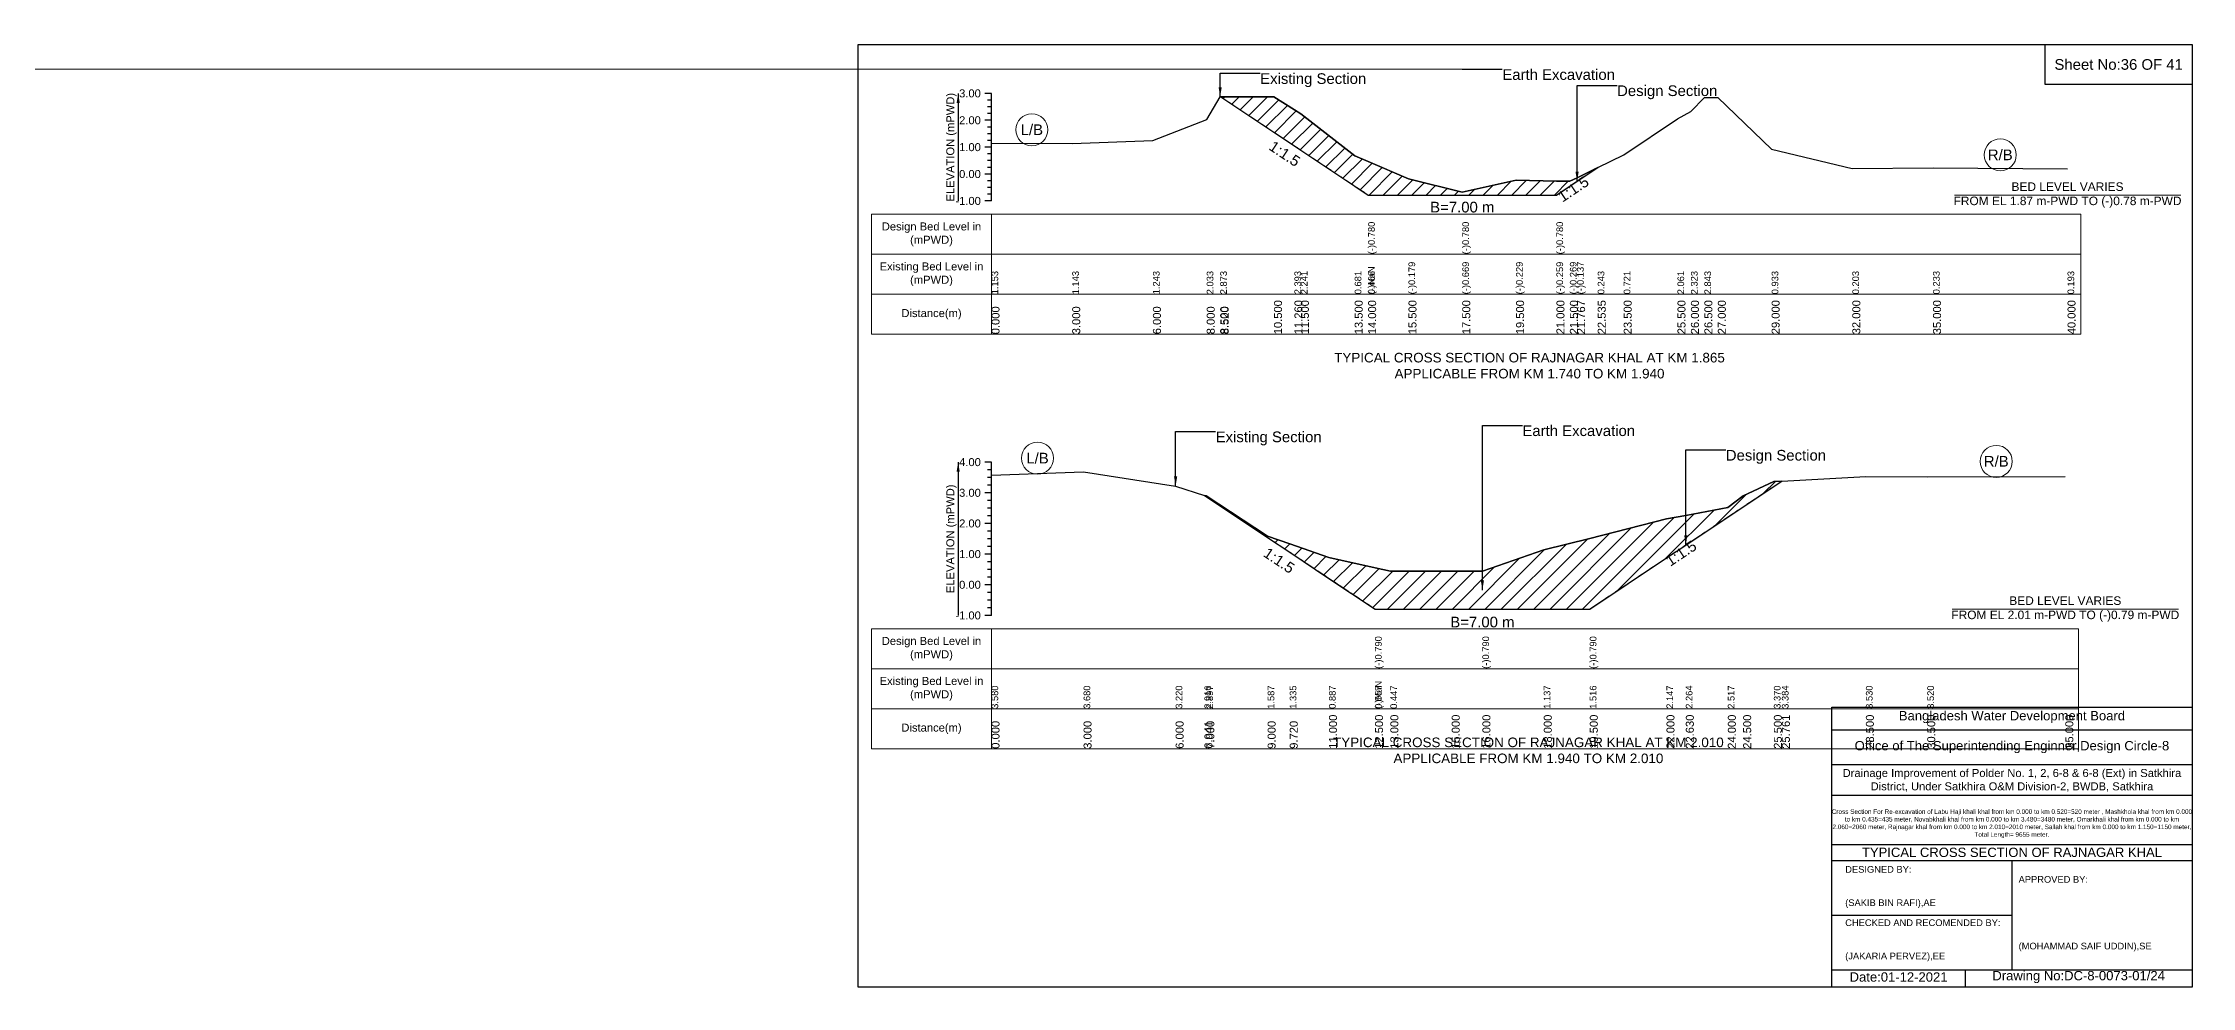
# Model space of a CAD drawing. Header units: inches. Extents: x 0 to 506000, y -4242 to 7.
# Drawn here: x 446333 to 456000, y -4242 to 7 of the extents above; entities that cross this region are included whole.
import ezdxf

# ---------------------------------------------------------------- set-up
doc = ezdxf.new("R2010")
doc.units = ezdxf.units.IN
doc.header["$LTSCALE"] = 7
doc.header["$MEASUREMENT"] = 0
doc.linetypes.add('DASHED', pattern=[0.75, 0.5, -0.25])
for name, color, linetype, lineweight in [('Cross section Data Border', 7, 'Continuous', 9), ('Cross Section Labels', 7, 'Continuous', 9), ('Design_Bed_Level for Xsection', 7, 'DASHED', 25), ('Existing_Bed_Level for Xsection', 7, 'Continuous', 25), ('Long Section Labels', 7, 'Continuous', 9)]:
    doc.layers.add(name, color=color, linetype=linetype, lineweight=lineweight)
doc.styles.get("Standard").update_dxf_attribs({"font": 'arial.ttf'})
doc.dimstyles.get("Standard").update_dxf_attribs({"dimtxt": 0.18, "dimasz": 0.18, "dimexe": 0.18, "dimexo": 0.0625, "dimgap": 0.09, "dimtad": 0, "dimtih": 1, "dimtoh": 1, "dimdec": 4, "dimzin": 0, "dimdsep": 46, "dimtxsty": 'Standard', "dimcen": 0.09, "dimadec": 0, "dimazin": 0, "dimtfac": 1, "dimtdec": 4, "dimtofl": 0, "dimtmove": 0, "dimatfit": 3, "dimfxl": 1, "dimtolj": 1, "dimtzin": 0, "dimarcsym": 0})

msp = doc.modelspace()

# ---------------------------------------------------------------- hatches: boundary and pattern name
at = {"layer": 'Existing_Bed_Level for Xsection'}
h = msp.add_hatch(dxfattribs=at)
h.set_pattern_fill('ANSI31', color=256, scale=363, style=0)
h.paths.add_polyline_path([(451631, -235.4), (451870.5, -395.1), (451962.5, -456.4), (451991.5, -475.8), (452233.5, -637.1), (452294, -677.4), (452475.5, -677.4), (452717.5, -677.4), (452959.5, -677.4), (453141, -677.4), (453201.5, -637.1), (453233.9, -615.5), (453326.7, -553.6), (453233.9, -599.6), (453201.5, -615.6), (453141, -614.4), (452959.5, -610.8), (452717.5, -664), (452475.5, -604.7), (452294, -526.7), (452233.5, -500.6), (451991.5, -311.9), (451962.5, -293.6), (451870.5, -235.4)])
h = msp.add_hatch(dxfattribs=at)
h.set_pattern_fill('ANSI31', color=256, scale=414, style=0)
h.paths.add_polyline_path([(451557.8, -2029.3), (451566, -2034.7), (451842, -2218.7), (451941.4, -2285), (452118, -2402.7), (452325, -2540.7), (452394, -2540.7), (452670, -2540.7), (452808, -2540.7), (453084, -2540.7), (453291, -2540.7), (453636, -2310.7), (453723, -2252.7), (453912, -2126.7), (453981, -2080.7), (454119, -1988.7), (454155, -1964.7), (454119, -1966.6), (453981, -2031.9), (453912, -2084.3), (453723, -2119.3), (453636, -2135.4), (453291, -2222.5), (453084, -2274.8), (452808, -2370), (452670, -2370), (452394, -2370), (452325, -2354.8), (452118, -2309.3), (451941.4, -2247.5), (451842, -2212.7), (451566, -2031.9)])

# ---------------------------------------------------------------- linework, layer by layer
for points in [[(450000, 0), (456000, 0), (456000, -4242), (450000, -4242)], [(455340, 0), (456000, 0), (456000, -180), (455340, -180)]]:
    msp.add_lwpolyline(points, close=True)
for points in [[(454380, -4242), (454380, -2982), (456000, -2982)], [(454380, -3084), (456000, -3084)], [(454380, -3240), (456000, -3240)], [(454380, -3378), (456000, -3378)], [(454380, -3600), (456000, -3600)], [(454380, -3672), (456000, -3672)], [(455190, -3672), (455190, -4164)], [(454380, -3918), (455190, -3918)], [(454380, -4164), (456000, -4164)], [(454980, -4164), (454980, -4242)]]:
    msp.add_lwpolyline(points)
at = {"layer": 'Cross section Data Border'}
for points in [[(450060, -764.1), (455500, -764.1), (455500, -1304.1), (450060, -1304.1)], [(450060, -2629.7), (455490, -2629.7), (455490, -3169.7), (450060, -3169.7)]]:
    msp.add_lwpolyline(points, close=True, dxfattribs=at)
for points in [[(450600, -764.1), (450600, -1304.1)], [(450060, -944.1), (455500, -944.1)], [(450060, -1124.1), (455500, -1124.1)], [(450600, -2629.7), (450600, -3169.7)], [(450060, -2809.7), (455490, -2809.7)], [(450060, -2989.7), (455490, -2989.7)]]:
    msp.add_lwpolyline(points, dxfattribs=at)
at = {"layer": 'Cross Section Labels'}
for points in [[(454931, -677.4), (455949, -677.4)], [(454921, -2540.7), (455939, -2540.7)]]:
    msp.add_lwpolyline(points, dxfattribs=at)
for centre in [(450781.5, -383.6), (455137.5, -496.8), (450807, -1861.7), (455119.5, -1876.2)]:
    msp.add_circle(centre, 72, dxfattribs=at)
at = {"layer": 'Design_Bed_Level for Xsection'}
for points in [[(451631, -235.4), (451962.5, -456.4), (452294, -677.4), (452717.5, -677.4), (453141, -677.4), (453233.9, -615.5), (453326.7, -553.6)], [(451557.8, -2029.3), (451941.4, -2285), (452325, -2540.7), (452808, -2540.7), (453291, -2540.7), (453723, -2252.7), (454155, -1964.7)]]:
    msp.add_lwpolyline(points, dxfattribs=at)
at = {"layer": 'Existing_Bed_Level for Xsection'}
for points in [[(450600, -220.1), (450570, -220.1)], [(450600, -250.3), (450582, -250.3)], [(450600, -280.6), (450582, -280.6)], [(450600, -704.1), (450600, -583.1), (450600, -462.1), (450600, -341.1), (450600, -220.1)], [(450600, -443.5), (450963, -444.7), (451326, -432.6), (451568, -337.1), (451628.5, -235.4), (451631, -235.4), (451870.5, -235.4), (451962.5, -293.6), (451991.5, -311.9), (452233.5, -500.6), (452294, -526.7), (452294, -526.7), (452475.5, -604.7), (452717.5, -664), (452717.5, -664), (452959.5, -610.8), (453141, -614.4), (453141, -614.4), (453201.5, -615.6), (453233.9, -599.6), (453326.7, -553.6), (453443.5, -495.8), (453685.5, -333.7), (453746, -302), (453806.5, -239), (453867, -239), (454109, -470.2), (454472, -558.5), (454835, -554.9), (455440, -559.7)], [(450600, -341.1), (450570, -341.1)], [(450600, -310.8), (450582, -310.8)], [(450600, -371.3), (450582, -371.3)], [(450600, -462.1), (450570, -462.1)], [(450600, -401.6), (450582, -401.6)], [(450600, -431.8), (450582, -431.8)], [(450600, -492.3), (450582, -492.3)], [(450600, -522.6), (450582, -522.6)], [(450600, -552.8), (450582, -552.8)], [(450600, -583.1), (450570, -583.1)], [(450600, -613.3), (450582, -613.3)], [(450600, -643.6), (450582, -643.6)], [(450600, -673.8), (450582, -673.8)], [(450600, -704.1), (450570, -704.1)], [(450600, -1879.7), (450570, -1879.7)], [(450600, -1914.2), (450582, -1914.2)], [(450600, -2569.7), (450600, -2431.7), (450600, -2293.7), (450600, -2155.7), (450600, -2017.7), (450600, -1879.7)], [(450600, -1937.6), (451014, -1923.8), (451428, -1987.3), (451557.8, -2029.3), (451566, -2031.9), (451842, -2212.7), (451941.4, -2247.5), (452118, -2309.3), (452325, -2354.8), (452325, -2354.8), (452394, -2370), (452670, -2370), (452808, -2370), (452808, -2370), (453084, -2274.8), (453291, -2222.5), (453291, -2222.5), (453636, -2135.4), (453723, -2119.3), (453912, -2084.3), (453981, -2031.9), (454119, -1966.6), (454155, -1964.7), (454533, -1944.5), (454809, -1945.9), (455430, -1944.5)], [(450600, -2017.7), (450570, -2017.7)], [(450600, -1948.7), (450582, -1948.7)], [(450600, -1983.2), (450582, -1983.2)], [(450600, -2052.2), (450582, -2052.2)], [(450600, -2086.7), (450582, -2086.7)], [(450600, -2121.2), (450582, -2121.2)], [(450600, -2155.7), (450570, -2155.7)], [(450600, -2190.2), (450582, -2190.2)], [(450600, -2293.7), (450570, -2293.7)], [(450600, -2224.7), (450582, -2224.7)], [(450600, -2259.2), (450582, -2259.2)], [(450600, -2328.2), (450582, -2328.2)], [(450600, -2362.7), (450582, -2362.7)], [(450600, -2397.2), (450582, -2397.2)], [(450600, -2431.7), (450570, -2431.7)], [(450600, -2466.2), (450582, -2466.2)], [(450600, -2500.7), (450582, -2500.7)], [(450600, -2569.7), (450570, -2569.7)], [(450600, -2535.2), (450582, -2535.2)]]:
    msp.add_lwpolyline(points, dxfattribs=at)
for points in [[(451631, -235.4), (451870.5, -395.1), (451962.5, -456.4), (451991.5, -475.8), (452233.5, -637.1), (452294, -677.4), (452294, -677.4), (452475.5, -677.4), (452717.5, -677.4), (452717.5, -677.4), (452959.5, -677.4), (453141, -677.4), (453141, -677.4), (453201.5, -637.1), (453233.9, -615.5), (453326.7, -553.6), (453233.9, -599.6), (453201.5, -615.6), (453141, -614.4), (453141, -614.4), (452959.5, -610.8), (452717.5, -664), (452717.5, -664), (452475.5, -604.7), (452294, -526.7), (452294, -526.7), (452233.5, -500.6), (451991.5, -311.9), (451962.5, -293.6), (451870.5, -235.4)], [(451557.8, -2029.3), (451566, -2034.7), (451842, -2218.7), (451941.4, -2285), (452118, -2402.7), (452325, -2540.7), (452325, -2540.7), (452394, -2540.7), (452670, -2540.7), (452808, -2540.7), (452808, -2540.7), (453084, -2540.7), (453291, -2540.7), (453291, -2540.7), (453636, -2310.7), (453723, -2252.7), (453912, -2126.7), (453981, -2080.7), (454119, -1988.7), (454155, -1964.7), (454119, -1966.6), (453981, -2031.9), (453912, -2084.3), (453723, -2119.3), (453636, -2135.4), (453291, -2222.5), (453291, -2222.5), (453084, -2274.8), (452808, -2370), (452808, -2370), (452670, -2370), (452394, -2370), (452325, -2354.8), (452325, -2354.8), (452118, -2309.3), (451941.4, -2247.5), (451842, -2212.7), (451566, -2031.9)]]:
    msp.add_lwpolyline(points, close=True, dxfattribs=at)

# ---------------------------------------------------------------- texts
at = {"attachment_point": 5}
for s, insert, char_height in [('Sheet No:36 OF 41', (455670, -90), 48), ('Bangladesh Water Development Board', (455190, -3027), 42), ('Office of The Superintending Enginner,Design Circle-8', (455190, -3162), 42)]:
    msp.add_mtext(s, dxfattribs=dict(at, insert=insert, char_height=char_height))
for s, insert, char_height, width, attachment_point in [('Drainage Improvement of Polder No. 1, 2, 6-8 & 6-8 (Ext) in Satkhira District, Under Satkhira O&M Division-2, BWDB, Satkhira', (455190, -3312), 36, 1680, 5), ('Cross Section For Re-excavation of Labu Haji khali khal from km 0.000 to km 0.520=520 meter , Mashkhola khal from km 0.000 to km 0.435=435 meter, Novabkhali khal from km 0.000 to km 3.480=3480 meter, Omarkhali khal from km 0.000 to km 2.060=2060 meter, Rajnagar khal from km 0.000 to km 2.010=2010 meter, Sallah khal from km 0.000 to km 1.150=1150 meter, Total Length= 9655 meter. ', (455190, -3507), 20.5611, 1620, 5), ('TYPICAL CROSS SECTION OF RAJNAGAR KHAL', (455190, -3636), 42, 1680, 5), ('DESIGNED BY:^J^J^J(SAKIB BIN RAFI),AE', (454440, -3792), 30, 840, 4), ('APPROVED BY:^J^J^J^J^J^J(MOHAMMAD SAIF UDDIN),SE', (455220, -3912), 30, 840, 4), ('CHECKED AND RECOMENDED BY:^J^J^J(JAKARIA PERVEZ),EE', (454440, -4032), 30, 840, 4), ('Date:01-12-2021', (454680, -4197), 42, 840, 5), ('Drawing No:DC-8-0073-01/24', (455490, -4197), 42, 1320, 5)]:
    msp.add_mtext(s, dxfattribs=dict(insert=insert, char_height=char_height, width=width, attachment_point=attachment_point))
at = {"layer": 'Cross section Data Border', "char_height": 36, "width": 480, "attachment_point": 5}
for s, insert in [('Design Bed Level in (mPWD)', (450330, -854.1)), ('Existing Bed Level in (mPWD)', (450330, -1034.1)), ('Distance(m)', (450330, -1214.1)), ('Design Bed Level in (mPWD)', (450330, -2719.7)), ('Existing Bed Level in (mPWD)', (450330, -2899.7)), ('Distance(m)', (450330, -3079.7))]:
    msp.add_mtext(s, dxfattribs=dict(at, insert=insert))
at = {"layer": 'Cross Section Labels'}
for s, insert, char_height, attachment_point in [('Existing Section', (451808.5, -129.3), 48, 1), ('Earth Excavation', (452897.5, -111.2), 48, 1), ('Design Section', (453413.9, -183.8), 48, 1), ('L/B', (450781.5, -383.6), 48, 5), ('R/B', (455137.5, -496.8), 48, 5), ('BED LEVEL VARIES ^JFROM EL 1.87 m-PWD TO (-)0.78 m-PWD', (455440, -677.4), 38.4, 5), ('B=7.00 m', (452717.5, -707.7), 48, 2), ('TYPICAL CROSS SECTION OF RAJNAGAR KHAL AT KM 1.865^JAPPLICABLE FROM KM 1.740 TO KM 1.940', (453020, -1445.5), 43.2, 5), ('Existing Section', (451608, -1741.7), 48, 1), ('Earth Excavation', (452988, -1714.1), 48, 1), ('L/B', (450807, -1861.7), 48, 5), ('Design Section', (453903, -1824.5), 48, 1), ('R/B', (455119.5, -1876.2), 48, 5), ('BED LEVEL VARIES ^JFROM EL 2.01 m-PWD TO (-)0.79 m-PWD', (455430, -2540.7), 38.4, 5), ('B=7.00 m', (452808, -2575.2), 48, 2), ('TYPICAL CROSS SECTION OF RAJNAGAR KHAL AT KM 2.010^JAPPLICABLE FROM KM 1.940 TO KM 2.010', (453015, -3177), 43.2, 5)]:
    msp.add_mtext(s, dxfattribs=dict(at, insert=insert, char_height=char_height, attachment_point=attachment_point))
at = {"layer": 'Cross Section Labels', "char_height": 48, "attachment_point": 2}
for insert, rotation in [((451932.2, -471.5), 326.30993), ((453203.6, -630.6), 33.69007), ((451906.9, -2302.2), 326.30993), ((453688.5, -2270), 33.69007)]:
    msp.add_mtext('1:1.5', dxfattribs=dict(at, insert=insert, rotation=rotation))
at = {"layer": 'Existing_Bed_Level for Xsection', "char_height": 36, "attachment_point": 5, "rotation": 90}
for insert in [(450420, -462.1), (450420, -2224.7)]:
    msp.add_mtext('ELEVATION (mPWD)', dxfattribs=dict(at, insert=insert))
at = {"layer": 'Existing_Bed_Level for Xsection', "char_height": 36, "attachment_point": 6}
for s, insert in [('3.00', (450552, -220.1)), ('2.00', (450552, -341.1)), ('1.00', (450552, -462.1)), ('0.00', (450552, -583.1)), ('-1.00', (450552, -704.1)), ('4.00', (450552, -1879.7)), ('3.00', (450552, -2017.7)), ('2.00', (450552, -2155.7)), ('1.00', (450552, -2293.7)), ('0.00', (450552, -2431.7)), ('-1.00', (450552, -2569.7))]:
    msp.add_mtext(s, dxfattribs=dict(at, insert=insert))
at = {"layer": 'Long Section Labels', "attachment_point": 1, "rotation": 90}
for s, insert, char_height in [('(-)0.780', (452294, -944.1), 30), ('(-)0.780', (452717.5, -944.1), 30), ('(-)0.780', (453141, -944.1), 30), ('1.153', (450600, -1124.1), 30), ('1.143', (450963, -1124.1), 30), ('1.243', (451326, -1124.1), 30), ('2.033', (451568, -1124.1), 30), ('2.873', (451628.5, -1124.1), 30), ('2.873', (451628.5, -1124.1), 30), ('2.873', (451628.5, -1124.1), 30), ('2.393', (451962.5, -1124.1), 30), ('2.241', (451991.5, -1124.1), 30), ('0.681', (452233.5, -1124.1), 30), ('(-)NaN', (452294, -1124.1), 30), ('(-)NaN', (452294, -1124.1), 30), ('(-)NaN', (452294, -1124.1), 30), ('0.466', (452294, -1124.1), 30), ('0.466', (452294, -1124.1), 30), ('(-)0.179', (452475.5, -1124.1), 30), ('(-)0.669', (452717.5, -1124.1), 30), ('(-)0.669', (452717.5, -1124.1), 30), ('(-)0.229', (452959.5, -1124.1), 30), ('(-)0.259', (453141, -1124.1), 30), ('(-)0.259', (453141, -1124.1), 30), ('(-)0.269', (453201.5, -1124.1), 30), ('(-)0.137', (453233.9, -1124.1), 30), ('0.243', (453326.7, -1124.1), 30), ('0.721', (453443.5, -1124.1), 30), ('2.061', (453685.5, -1124.1), 30), ('2.323', (453746, -1124.1), 30), ('2.843', (453806.5, -1124.1), 30), ('2.843', (453806.5, -1124.1), 30), ('0.933', (454109, -1124.1), 30), ('0.203', (454472, -1124.1), 30), ('0.233', (454835, -1124.1), 30), ('0.193', (455440, -1124.1), 30), ('10.500', (451870.5, -1304.1), 36), ('11.260', (451962.5, -1304.1), 36), ('11.500', (451991.5, -1304.1), 36), ('13.500', (452233.5, -1304.1), 36), ('14.000', (452294, -1304.1), 36), ('14.000', (452294, -1304.1), 36), ('14.000', (452294, -1304.1), 36), ('15.500', (452475.5, -1304.1), 36), ('17.500', (452717.5, -1304.1), 36), ('17.500', (452717.5, -1304.1), 36), ('17.500', (452717.5, -1304.1), 36), ('19.500', (452959.5, -1304.1), 36), ('21.000', (453141, -1304.1), 36), ('21.000', (453141, -1304.1), 36), ('21.000', (453141, -1304.1), 36), ('21.500', (453201.5, -1304.1), 36), ('21.767', (453233.9, -1304.1), 36), ('22.535', (453326.7, -1304.1), 36), ('23.500', (453443.5, -1304.1), 36), ('25.500', (453685.5, -1304.1), 36), ('26.000', (453746, -1304.1), 36), ('26.500', (453806.5, -1304.1), 36), ('27.000', (453867, -1304.1), 36), ('29.000', (454109, -1304.1), 36), ('32.000', (454472, -1304.1), 36), ('35.000', (454835, -1304.1), 36), ('40.000', (455440, -1304.1), 36), ('0.000', (450600, -1304.1), 36), ('3.000', (450963, -1304.1), 36), ('6.000', (451326, -1304.1), 36), ('8.000', (451568, -1304.1), 36), ('8.500', (451628.5, -1304.1), 36), ('8.520', (451631, -1304.1), 36), ('(-)0.790', (452325, -2809.7), 30), ('(-)0.790', (452808, -2809.7), 30), ('(-)0.790', (453291, -2809.7), 30), ('3.580', (450600, -2989.7), 30), ('3.680', (451014, -2989.7), 30), ('3.220', (451428, -2989.7), 30), ('2.916', (451557.8, -2989.7), 30), ('2.897', (451566, -2989.7), 30), ('2.897', (451566, -2989.7), 30), ('1.587', (451842, -2989.7), 30), ('1.335', (451941.4, -2989.7), 30), ('0.887', (452118, -2989.7), 30), ('(-)NaN', (452325, -2989.7), 30), ('(-)NaN', (452325, -2989.7), 30), ('0.557', (452325, -2989.7), 30), ('0.557', (452325, -2989.7), 30), ('0.447', (452394, -2989.7), 30), ('0.447', (452394, -2989.7), 30), ('0.447', (452394, -2989.7), 30), ('0.447', (452394, -2989.7), 30), ('0.447', (452394, -2989.7), 30), ('1.137', (453084, -2989.7), 30), ('1.516', (453291, -2989.7), 30), ('1.516', (453291, -2989.7), 30), ('2.147', (453636, -2989.7), 30), ('2.264', (453723, -2989.7), 30), ('2.517', (453912, -2989.7), 30), ('3.370', (454119, -2989.7), 30), ('3.384', (454155, -2989.7), 30), ('3.530', (454533, -2989.7), 30), ('3.530', (454533, -2989.7), 30), ('3.520', (454809, -2989.7), 30), ('0.000', (450600, -3169.7), 36), ('3.000', (451014, -3169.7), 36), ('6.000', (451428, -3169.7), 36), ('6.941', (451557.8, -3169.7), 36), ('7.000', (451566, -3169.7), 36), ('9.000', (451842, -3169.7), 36), ('9.720', (451941.4, -3169.7), 36), ('11.000', (452118, -3169.7), 36), ('12.500', (452325, -3169.7), 36), ('12.500', (452325, -3169.7), 36), ('12.500', (452325, -3169.7), 36), ('13.000', (452394, -3169.7), 36), ('15.000', (452670, -3169.7), 36), ('16.000', (452808, -3169.7), 36), ('16.000', (452808, -3169.7), 36), ('16.000', (452808, -3169.7), 36), ('18.000', (453084, -3169.7), 36), ('19.500', (453291, -3169.7), 36), ('19.500', (453291, -3169.7), 36), ('19.500', (453291, -3169.7), 36), ('22.000', (453636, -3169.7), 36), ('22.630', (453723, -3169.7), 36), ('24.000', (453912, -3169.7), 36), ('24.500', (453981, -3169.7), 36), ('25.500', (454119, -3169.7), 36), ('25.761', (454155, -3169.7), 36), ('28.500', (454533, -3169.7), 36), ('30.500', (454809, -3169.7), 36), ('35.000', (455430, -3169.7), 36)]:
    msp.add_mtext(s, dxfattribs=dict(at, insert=insert, char_height=char_height))

# ---------------------------------------------------------------- leaders
at = {"layer": 'Cross Section Labels', "annotation_type": 0, "has_hookline": 1, "hookline_direction": 0}
for points, text_width in [([(0, 0), (452717.5, -111.2), (452897.4, -111.2)], 497), ([(451628.5, -235.4), (451628.5, -129.3), (451808.4, -129.3)], 467.2), ([(453233.9, -615.5), (453233.9, -183.8), (453413.8, -183.8)], 441.2), ([(452808, -2455.4), (452808, -1714.1), (452987.9, -1714.1)], 497), ([(451428, -1987.3), (451428, -1741.7), (451607.9, -1741.7)], 467.2), ([(453723, -2252.7), (453723, -1824.5), (453902.9, -1824.5)], 441.2)]:
    msp.add_leader(points, dimstyle='Standard', override={"dimasz": 43.2}, dxfattribs=dict(at, text_width=text_width))
at = {"layer": 'Existing_Bed_Level for Xsection'}
for points in [[(450450, -220.1), (450450, -704.1)], [(450450, -1879.7), (450450, -2569.7)]]:
    msp.add_leader(points, dimstyle='Standard', override={"dimasz": 43.2}, dxfattribs=at)

doc.saveas('drawing.dxf')
